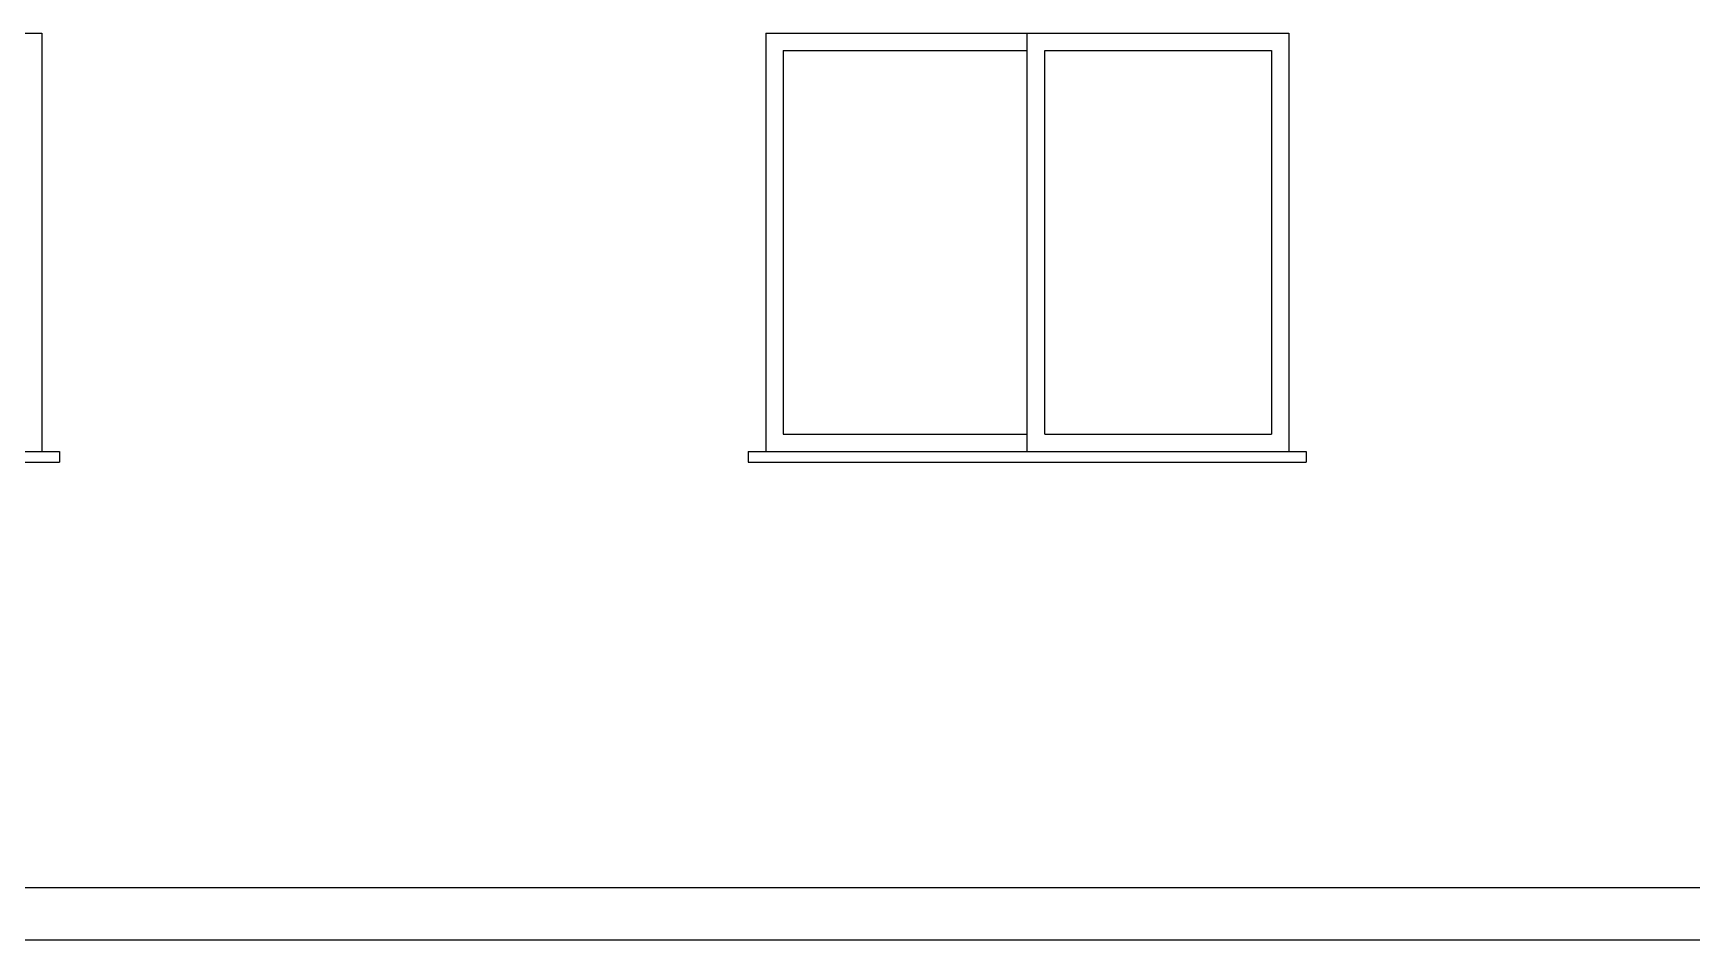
# Model space of a CAD drawing. Header units: millimetres. Extents: x -255 to 41745, y 236 to 29936.
# Drawn here: x 9325 to 14081, y 8860 to 11460 of the extents above; entities that cross this region are included whole.
import ezdxf

# ---------------------------------------------------------------- set-up
doc = ezdxf.new("R2010")
doc.units = ezdxf.units.MM
for name, color, linetype in [('06', 60, 'Continuous'), ('CALIDADES', 7, 'Continuous'), ('CARPINTERIA', 3, 'Continuous')]:
    doc.layers.add(name, color=color, linetype=linetype)

msp = doc.modelspace()

# ---------------------------------------------------------------- linework, layer by layer
at = {"layer": '06'}
msp.add_line((1428, 8860.3), (22823, 8860.3), dxfattribs=at)
at = {"layer": 'CALIDADES'}
for p, q in [((7300.5, 10260.3), (9400.5, 10260.3)), ((7300.5, 10230.3), (9400.5, 10230.3)), ((9400.5, 10260.3), (9400.5, 10230.3)), ((11375.5, 10260.3), (12975.5, 10260.3)), ((11375.5, 10260.3), (11375.5, 10230.3)), ((11375.5, 10230.3), (12975.5, 10230.3)), ((12975.5, 10260.3), (12975.5, 10230.3)), ((2400.5, 9010.3), (21850.5, 9010.3))]:
    msp.add_line(p, q, dxfattribs=at)
at = {"layer": 'CALIDADES', "color": 2}
for p, q in [((7350.5, 10260.3), (9350.5, 10260.3)), ((11425.5, 10260.3), (12925.5, 10260.3))]:
    msp.add_line(p, q, dxfattribs=at)
at = {"layer": 'CARPINTERIA'}
for p, q in [((7350.5, 11460.3), (9350.5, 11460.3)), ((9350.5, 11460.3), (9350.5, 10260.3)), ((11425.5, 11460.3), (11425.5, 10260.3)), ((11425.5, 11460.3), (12925.5, 11460.3)), ((12175.5, 10260.3), (12175.5, 11460.3)), ((12925.5, 11460.3), (12925.5, 10260.3)), ((11475.5, 11410.3), (11475.5, 10310.3)), ((11475.5, 11410.3), (12175.5, 11410.3)), ((12225.5, 11410.3), (12875.5, 11410.3)), ((12225.5, 10310.3), (12225.5, 11410.3)), ((12875.5, 11410.3), (12875.5, 10310.3)), ((11475.5, 10310.3), (12175.5, 10310.3)), ((12225.5, 10310.3), (12875.5, 10310.3))]:
    msp.add_line(p, q, dxfattribs=at)

doc.saveas('drawing.dxf')
